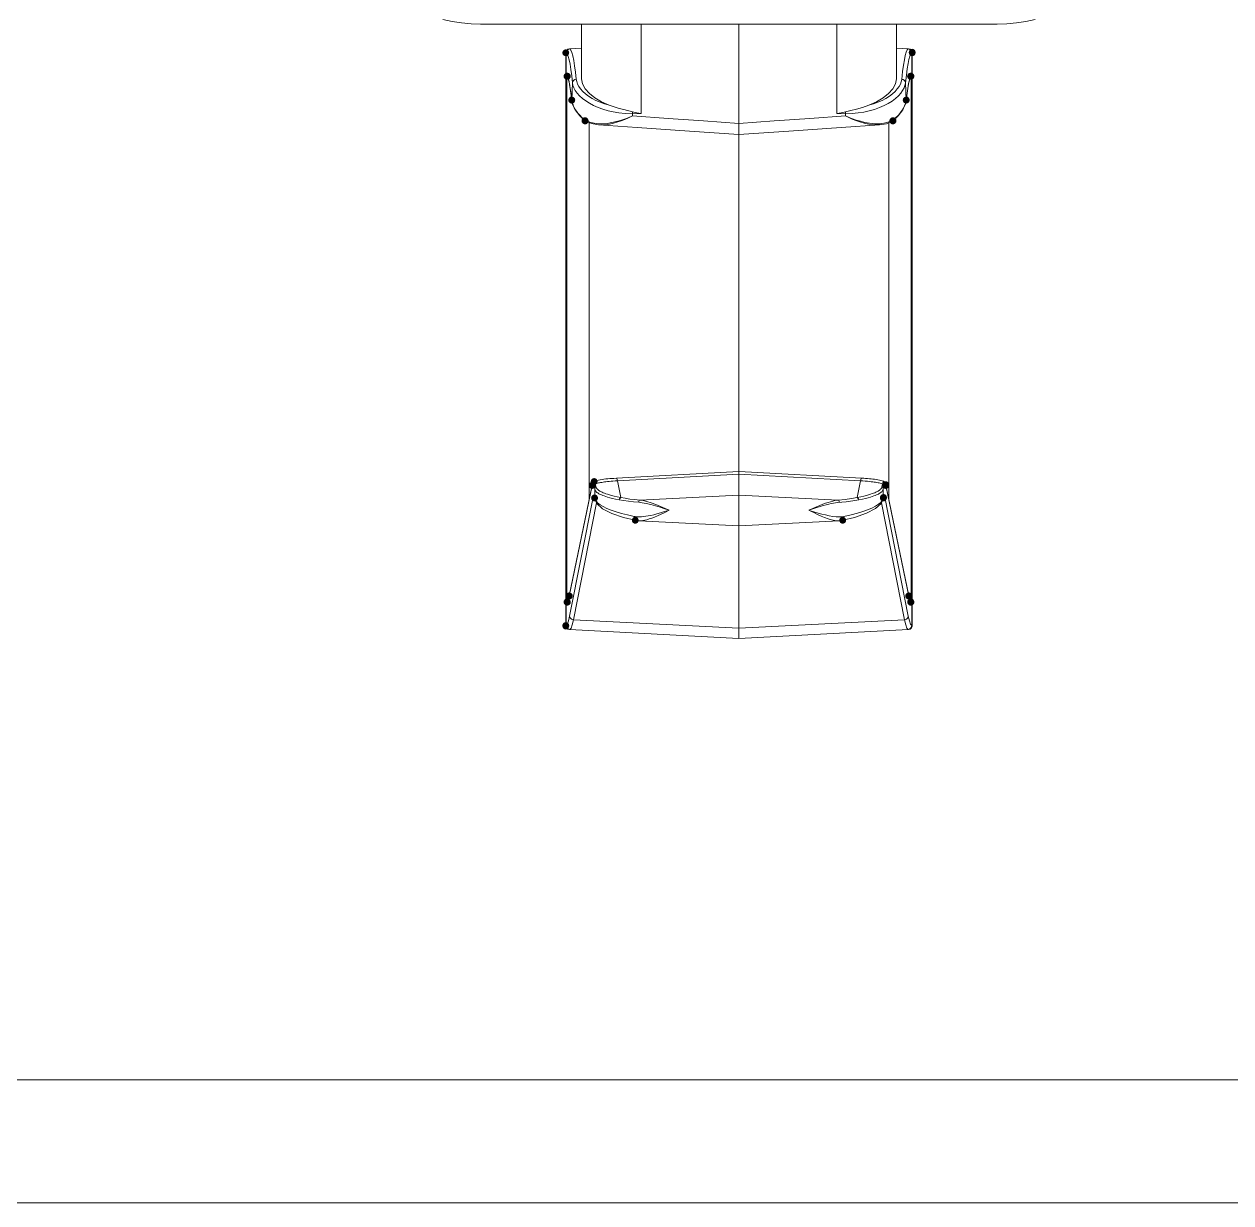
# Model space of a CAD drawing. Header units: millimetres. Extents: x 0 to 260, y 22 to 203.
# Drawn here: x 43.99 to 87.86, y 22.29 to 65.13 of the extents above; entities that cross this region are included whole.
import ezdxf

# ---------------------------------------------------------------- set-up
doc = ezdxf.new("R2010")
doc.units = ezdxf.units.MM

msp = doc.modelspace()

# ---------------------------------------------------------------- hatches: boundary and pattern name
h = msp.add_hatch(color=7)
edge = h.paths.add_edge_path()
edge.add_arc((63.682774, 64.086528), 0.125148, 0, 360)
h = msp.add_hatch(color=7)
edge = h.paths.add_edge_path()
edge.add_ellipse((76.276623, 64.097641), major_axis=(0, 0.135997), ratio=0.926071, start_angle=0, end_angle=360)
h = msp.add_hatch(color=7)
edge = h.paths.add_edge_path()
edge.add_arc((63.734456, 63.234111), 0.130725, 0, 360)
h = msp.add_hatch(color=7)
edge = h.paths.add_edge_path()
edge.add_arc((63.740418, 63.237992), 0.12612, 0, 360)
h = msp.add_hatch(color=7)
edge = h.paths.add_edge_path()
edge.add_arc((76.218239, 63.235311), 0.126737, 0, 360)
h = msp.add_hatch(color=7)
edge = h.paths.add_edge_path()
edge.add_arc((76.218097, 63.238168), 0.125148, 0, 360)
h = msp.add_hatch(color=7)
edge = h.paths.add_edge_path()
edge.add_arc((76.225647, 63.234111), 0.130816, 0, 360)
h = msp.add_hatch(color=7)
edge = h.paths.add_edge_path()
edge.add_arc((63.901002, 62.370617), 0.126647, 0, 360)
h = msp.add_hatch(color=7)
edge = h.paths.add_edge_path()
edge.add_arc((63.901179, 62.365996), 0.125943, 0, 360)
h = msp.add_hatch(color=7)
edge = h.paths.add_edge_path()
edge.add_arc((76.059277, 62.370441), 0.126735, 0, 360)
h = msp.add_hatch(color=7)
edge = h.paths.add_edge_path()
edge.add_arc((76.059101, 62.365855), 0.125765, 0, 360)
h = msp.add_hatch(color=7)
edge = h.paths.add_edge_path()
edge.add_arc((64.383744, 61.617507), 0.128877, 0, 360)
h = msp.add_hatch(color=7)
edge = h.paths.add_edge_path()
edge.add_arc((64.389635, 61.61211), 0.126606, 0, 360)
h = msp.add_hatch(color=7)
edge = h.paths.add_edge_path()
edge.add_arc((75.570609, 61.61211), 0.126606, 0, 360)
h = msp.add_hatch(color=7)
edge = h.paths.add_edge_path()
edge.add_arc((75.576359, 61.617331), 0.128701, 0, 360)
h = msp.add_hatch(color=7)
edge = h.paths.add_edge_path()
edge.add_arc((64.643282, 48.364881), 0.129912, 0, 360)
h = msp.add_hatch(color=7)
edge = h.paths.add_edge_path()
edge.add_arc((64.715425, 48.506592), 0.12506, 0, 360)
h = msp.add_hatch(color=7)
edge = h.paths.add_edge_path()
edge.add_arc((75.313681, 48.383825), 0.131139, 0, 360)
h = msp.add_hatch(color=7)
edge = h.paths.add_edge_path()
edge.add_arc((75.316997, 48.364704), 0.129824, 0, 360)
h = msp.add_hatch(color=7)
edge = h.paths.add_edge_path()
edge.add_arc((64.730418, 47.907434), 0.126912, 0, 360)
h = msp.add_hatch(color=7)
edge = h.paths.add_edge_path()
edge.add_arc((75.231801, 47.916606), 0.129376, 0, 360)
h = msp.add_hatch(color=7)
edge = h.paths.add_edge_path()
edge.add_arc((75.229685, 47.907046), 0.126645, 0, 360)
h = msp.add_hatch(color=7)
edge = h.paths.add_edge_path()
edge.add_arc((75.234024, 47.92599), 0.126464, 0, 360)
h = msp.add_hatch(color=7)
edge = h.paths.add_edge_path()
edge.add_arc((66.210074, 47.096186), 0.12506, 0, 360)
h = msp.add_hatch(color=7)
edge = h.paths.add_edge_path()
edge.add_arc((73.750205, 47.096186), 0.12506, 0, 360)
h = msp.add_hatch(color=7)
edge = h.paths.add_edge_path()
edge.add_arc((63.80801, 44.346001), 0.129736, 0, 360)
h = msp.add_hatch(color=7)
edge = h.paths.add_edge_path()
edge.add_arc((76.152269, 44.346001), 0.129736, 0, 360)
h = msp.add_hatch(color=7)
edge = h.paths.add_edge_path()
edge.add_arc((63.734456, 44.124351), 0.130725, 0, 360)
h = msp.add_hatch(color=7)
edge = h.paths.add_edge_path()
edge.add_arc((63.740665, 44.121493), 0.12606, 0, 360)
h = msp.add_hatch(color=7)
edge = h.paths.add_edge_path()
edge.add_arc((76.226176, 44.124351), 0.130542, 0, 360)
h = msp.add_hatch(color=7)
edge = h.paths.add_edge_path()
edge.add_arc((76.225118, 44.117225), 0.126148, 0, 360)
h = msp.add_hatch(color=7)
edge = h.paths.add_edge_path()
edge.add_ellipse((63.683656, 43.260857), major_axis=(0, 0.135997), ratio=0.926071, start_angle=0, end_angle=360)

# ---------------------------------------------------------------- linework, layer by layer
at = {"color": 7, "lineweight": 0}
for points in [[(0.128058, 22.287794), (259.869517, 22.287794), (259.869517, 202.784781), (0.128058, 202.784781)], [(4.604456, 198.308031), (255.392767, 198.308031), (255.392767, 26.763839), (4.604456, 26.763839)]]:
    msp.add_lwpolyline(points, close=True, dxfattribs=at)
for points in [[(59.21121, 65.297297), (59.551437, 65.223919), (59.895202, 65.171179), (60.241547, 65.139341), (60.589513, 65.128669)], [(60.589583, 65.128846), (79.370767, 65.128846)], [(64.255332, 63.146869), (64.255332, 65.128775)], [(66.42541, 65.128846), (66.42541, 61.875176)], [(69.980069, 42.80221), (69.980069, 65.12881)], [(73.53487, 61.875282), (73.53487, 65.128951)], [(75.704947, 65.128846), (75.704947, 63.14694)], [(79.370696, 65.128846), (79.718662, 65.139467), (80.065007, 65.171223), (80.408772, 65.223947), (80.748999, 65.297473)], [(63.822474, 64.233813), (63.762855, 64.217938), (63.709938, 64.172077), (63.684891, 64.110694), (63.682774, 64.086705)], [(63.682774, 43.271793), (63.682774, 64.086387)], [(63.698437, 64.087375), (63.684326, 64.090197)], [(63.928413, 62.994963), (63.899133, 63.254608), (63.868794, 63.481444), (63.837397, 63.675472), (63.804941, 63.833869), (63.772133, 63.956636), (63.737208, 64.042713), (63.698402, 64.087516)], [(63.698437, 64.087375), (63.716429, 64.156519), (63.765818, 64.208731), (63.833904, 64.23025)], [(63.698437, 63.312922), (63.698437, 64.087269)], [(63.833834, 64.230356), (63.822545, 64.233884)], [(63.822792, 64.233813), (64.255297, 64.256391)], [(64.063774, 63.123092), (64.034494, 63.386617), (64.004155, 63.615923), (63.972757, 63.81242), (63.940302, 63.973287), (63.907494, 64.097817), (63.872569, 64.184953), (63.833763, 64.230462)], [(75.704947, 64.256532), (76.137453, 64.233954)], [(76.126269, 64.230356), (76.090639, 64.190139), (76.056772, 64.109353), (76.023258, 63.98835), (75.990803, 63.8296), (75.959053, 63.635925), (75.928008, 63.403445), (75.896611, 63.122281)], [(76.261842, 64.087375), (76.226211, 64.047864), (76.191992, 63.968136), (76.158831, 63.848544), (76.126022, 63.692264), (76.094625, 63.500706), (76.063581, 63.2714), (76.031831, 62.994822)], [(76.137805, 64.233813), (76.126164, 64.230285)], [(76.261842, 64.087375), (76.24385, 64.156519), (76.194461, 64.208731), (76.126375, 64.23025)], [(76.275777, 64.108753), (76.251435, 64.170489), (76.198518, 64.217409), (76.137841, 64.233637)], [(76.261842, 63.312922), (76.261842, 64.087269)], [(76.277505, 64.086352), (76.261983, 64.08741)], [(76.277505, 64.086705), (76.277505, 43.271757)], [(63.682774, 63.312922), (63.688066, 63.283289), (63.703235, 63.257183), (63.726871, 63.23778)], [(63.682774, 63.312922), (63.698296, 63.312922)], [(63.698437, 63.312922), (63.711843, 63.301986), (63.727012, 63.280819), (63.743946, 63.247305), (63.76229, 63.198269)], [(63.698437, 63.312922), (63.703729, 63.283289), (63.718899, 63.257536), (63.741829, 63.238133)], [(63.726695, 63.237816), (63.741864, 63.238168)], [(63.726695, 44.15028), (63.726695, 63.237674)], [(63.738584, 63.237816), (63.774214, 63.146093), (63.815136, 62.972879)], [(63.762184, 63.198199), (63.78194, 63.130818), (63.802754, 63.042271), (63.824979, 62.928676), (63.848615, 62.784743), (63.873662, 62.603062), (63.901179, 62.373757)], [(76.144861, 62.971186), (76.185783, 63.145106), (76.19813, 63.184264)], [(76.172801, 63.108981), (76.204904, 63.217989)], [(76.198095, 63.184088), (76.218556, 63.232418)], [(76.204833, 63.217848), (76.234466, 63.283112), (76.261983, 63.313098)], [(76.218415, 63.238168), (76.231821, 63.242049)], [(76.261842, 63.312922), (76.25655, 63.283289), (76.241381, 63.257536), (76.21845, 63.238133)], [(76.277505, 63.312922), (76.272214, 63.283289), (76.256691, 63.257183), (76.233408, 63.23778)], [(76.233584, 63.237816), (76.233584, 44.120788)], [(76.261842, 63.312922), (76.275953, 63.316802)], [(63.815066, 62.972915), (63.859163, 62.705509)], [(63.901002, 62.373792), (63.928519, 62.995034)], [(63.928413, 62.994963), (63.939349, 63.041177), (63.968277, 63.080688), (64.011316, 63.11138), (64.06388, 63.123022)], [(63.928413, 62.994963), (63.945347, 62.904299), (63.979213, 62.810813), (64.030719, 62.714152), (64.099511, 62.617491), (64.185941, 62.521183), (64.289305, 62.428049)], [(64.063774, 63.123092), (64.079649, 63.039131), (64.111399, 62.951995), (64.159377, 62.862037), (64.224641, 62.771726), (64.30578, 62.681767), (64.402441, 62.594631)], [(65.261137, 62.181211), (64.978209, 62.303977), (64.738673, 62.445441), (64.541118, 62.60278), (64.389071, 62.775994), (64.290293, 62.959439), (64.255368, 63.146764)], [(75.704947, 63.146869), (75.670022, 62.959544), (75.571244, 62.775747), (75.418844, 62.603239), (75.221641, 62.445547), (74.982458, 62.303731), (74.699177, 62.181317)], [(75.557662, 62.594631), (75.655029, 62.682473), (75.736168, 62.772078), (75.800726, 62.862037), (75.848351, 62.950584), (75.879748, 63.036309), (75.896329, 63.122387)], [(75.67101, 62.427873), (75.774726, 62.522065), (75.861157, 62.61802), (75.929949, 62.714329), (75.980749, 62.809579), (76.014263, 62.902006), (76.031901, 62.994787)], [(75.89647, 63.122775), (75.948681, 63.111133), (75.992073, 63.080794), (76.021001, 63.04093), (76.031937, 62.995069)], [(76.031866, 62.994963), (76.059383, 62.373722)], [(76.058924, 62.364479), (76.100905, 62.703498), (76.145002, 62.971257)], [(76.059277, 62.373792), (76.100199, 62.704698), (76.137946, 62.943176), (76.172871, 63.108981)], [(63.859163, 62.705544), (63.901496, 62.364408)], [(63.901002, 62.373792), (63.905236, 62.342042)], [(63.901002, 62.367583), (63.932047, 62.223297), (64.025886, 62.017628), (64.189222, 61.798906)], [(63.905306, 62.342113), (63.911656, 62.308952), (63.920123, 62.273674)], [(64.28927, 62.427873), (64.410273, 62.336856), (64.546445, 62.251131), (64.696728, 62.171756), (64.860417, 62.099437), (65.035395, 62.03629), (65.218839, 61.982315), (65.409692, 61.93857), (65.615361, 61.905056), (65.846784, 61.88142), (66.110661, 61.872954)], [(64.402617, 62.594631), (64.514801, 62.510317), (64.640742, 62.430942), (64.779031, 62.357564), (64.930373, 62.290537), (65.091945, 62.23127), (65.260926, 62.181176)], [(73.849583, 61.872883), (74.091941, 61.880291), (74.309605, 61.900047), (74.513863, 61.931797), (74.711772, 61.974836), (74.902977, 62.028811), (75.083952, 62.093369), (75.251874, 62.166394), (75.406744, 62.24718), (75.546797, 62.334669), (75.670974, 62.427802)], [(74.699495, 62.181211), (74.869887, 62.232011), (75.031106, 62.291277), (75.181389, 62.3576), (75.319678, 62.43133), (75.44562, 62.510705), (75.557803, 62.594666)], [(76.027068, 62.219805), (76.059171, 62.367266)], [(76.043755, 62.288032), (76.05081, 62.319782), (76.055749, 62.347651)], [(76.05582, 62.347616), (76.059347, 62.373722)], [(63.920299, 62.273533), (63.931941, 62.234727), (63.947463, 62.190983)], [(63.947534, 62.190877), (63.967995, 62.142194)], [(63.96803, 62.142299), (63.994489, 62.088677), (64.028002, 62.029763), (64.070689, 61.965205), (64.123605, 61.895002), (64.189222, 61.819155), (64.270714, 61.737663), (64.370903, 61.650174)], [(65.261137, 62.181211), (65.447051, 62.117711), (65.625909, 62.065147), (65.796654, 62.020697)], [(65.796513, 62.020662), (66.107663, 61.946226)], [(66.107063, 61.791568), (66.110591, 61.872707)], [(66.107769, 61.946261), (66.260874, 61.909219), (66.425269, 61.875352)], [(66.107769, 61.946261), (66.108827, 61.907455), (66.110591, 61.872883)], [(66.110697, 61.872883), (66.425374, 61.875352)], [(73.53487, 61.875282), (73.699264, 61.909149), (73.85237, 61.94619)], [(73.53487, 61.875282), (73.849548, 61.872812)], [(73.849583, 61.872883), (73.851347, 61.907455), (73.852405, 61.946261)], [(73.849583, 61.872883), (73.853111, 61.791744)], [(73.852511, 61.946261), (74.042305, 61.991416), (74.248327, 62.041864), (74.468108, 62.1036), (74.699177, 62.181211)], [(75.572655, 61.61345), (75.768094, 61.795836), (75.932489, 62.014559), (76.027033, 62.219875)], [(75.589518, 61.650316), (75.684768, 61.732513), (75.762732, 61.810477), (75.826937, 61.882796), (75.879149, 61.950529), (75.921482, 62.012266), (75.955349, 62.069416)], [(75.955384, 62.069592), (75.982548, 62.121803), (76.004067, 62.169781)], [(76.004138, 62.169851), (76.021071, 62.213243), (76.033771, 62.252401)], [(76.033947, 62.252543), (76.043825, 62.288173)], [(64.189187, 61.7988), (64.387448, 61.613591)], [(64.370761, 61.650316), (64.576784, 61.557182), (64.791625, 61.514143)], [(64.379722, 61.621741), (64.370903, 61.650316)], [(64.391575, 61.610699), (64.613472, 61.512626), (64.868884, 61.468529)], [(64.53251, 47.836526), (64.53251, 61.548292)], [(64.791555, 61.514249), (64.993696, 61.506488), (65.184196, 61.521305), (65.361996, 61.54988), (65.526391, 61.587627), (65.678085, 61.631019), (65.817432, 61.677585), (65.956074, 61.729091), (66.107063, 61.791532)], [(64.868037, 61.468423), (66.277031, 61.371409), (68.175681, 61.240176), (69.98014, 61.114587)], [(64.868742, 61.468423), (65.030315, 61.467012), (65.214817, 61.486768), (65.38662, 61.520987), (65.54537, 61.564379), (65.691773, 61.613415), (65.826887, 61.665626), (65.960943, 61.722776), (66.106992, 61.791568)], [(69.980069, 61.52321), (68.695252, 61.612462), (67.404439, 61.702068), (66.106922, 61.791674)], [(73.853216, 61.791568), (72.556052, 61.701962), (71.264886, 61.612357), (69.980069, 61.523104)], [(69.980069, 61.114622), (71.790172, 61.240211), (73.689175, 61.371797), (75.092172, 61.468459)], [(73.853216, 61.791568), (73.975983, 61.733359), (74.09875, 61.679737), (74.231394, 61.626821), (74.376033, 61.577079), (74.532666, 61.531218), (74.702705, 61.493823), (74.886855, 61.469834), (75.092172, 61.468423)], [(73.853216, 61.791568), (73.979864, 61.739004), (74.106864, 61.690321), (74.243741, 61.643401), (74.392966, 61.598598), (74.554891, 61.559087), (74.730222, 61.526984), (74.920369, 61.507934)], [(74.920334, 61.50804), (75.117537, 61.509451)], [(75.092066, 61.468423), (75.342538, 61.511109), (75.568669, 61.610593)], [(75.117537, 61.509416), (75.303098, 61.536227), (75.460789, 61.584911)], [(75.427769, 61.54868), (75.427769, 47.836561)], [(75.460684, 61.584875), (75.589448, 61.650492)], [(75.58024, 61.621388), (75.589412, 61.650316)], [(69.97954, 48.86766), (65.523957, 48.62636)], [(69.980069, 48.770152), (65.561527, 48.530969)], [(74.398893, 48.531074), (69.979999, 48.770258)], [(74.436288, 48.626501), (69.980704, 48.867801)], [(64.642577, 48.356061), (63.807199, 44.337217)], [(63.808857, 44.354574), (64.644235, 48.374124)], [(64.665648, 48.425629), (64.642718, 48.356132)], [(64.657217, 48.424253), (64.64875, 48.393562), (64.644164, 48.373806)], [(64.667377, 48.451135), (64.657146, 48.424324)], [(64.712321, 48.340892), (64.68939, 48.42062), (64.665754, 48.425559)], [(64.715425, 48.506592), (64.68297, 48.477664), (64.667447, 48.451206)], [(64.734017, 48.231672), (64.712144, 48.341033)], [(64.712321, 48.340892), (64.718671, 48.370525), (64.735251, 48.396278), (64.760299, 48.414622)], [(64.760404, 48.414622), (64.735004, 48.495761), (64.715602, 48.506697)], [(65.435621, 48.620962), (65.359421, 48.616023), (65.284632, 48.610379), (65.211254, 48.604029), (65.139993, 48.597326), (65.070849, 48.589212), (65.003821, 48.580393), (64.939263, 48.570162), (64.877527, 48.558521), (64.818966, 48.544762), (64.766402, 48.528887), (64.722657, 48.510896)], [(64.734017, 48.231672), (64.740014, 48.261305), (64.756594, 48.287058), (64.781994, 48.305755)], [(64.760404, 48.414622), (64.784746, 48.425206), (64.81191, 48.435084), (64.842249, 48.44355), (64.87541, 48.451664), (64.911393, 48.459778), (64.950199, 48.467186), (64.992532, 48.474595), (65.038393, 48.481297), (65.087782, 48.488353), (65.141052, 48.495056), (65.198907, 48.501406), (65.260643, 48.507756), (65.327671, 48.513753), (65.399991, 48.51975), (65.477602, 48.525395), (65.561563, 48.531039)], [(64.781924, 48.305755), (64.760404, 48.414764)], [(65.681613, 47.922321), (65.551791, 47.949132), (65.441724, 47.974885), (65.347885, 47.999227), (65.267805, 48.021804), (65.199366, 48.043324), (65.140452, 48.063079), (65.090357, 48.081777), (65.047319, 48.099416), (65.010277, 48.115291), (64.978174, 48.13046), (64.95101, 48.144218), (64.927374, 48.157271), (64.906913, 48.169266), (64.889274, 48.180554), (64.874105, 48.191138), (64.860699, 48.201016), (64.84941, 48.209835), (64.83918, 48.218654), (64.823305, 48.234177), (64.811663, 48.247229), (64.802491, 48.258518), (64.795788, 48.269454), (64.790144, 48.280391), (64.784852, 48.293443), (64.78203, 48.305791)], [(65.524345, 48.626148), (65.435797, 48.620856)], [(65.561386, 48.531074), (65.53775, 48.61433), (65.524698, 48.626677)], [(65.681613, 47.922321), (65.561316, 48.531216)], [(75.178356, 48.305755), (75.175181, 48.293408), (75.170242, 48.280708), (75.16495, 48.270125), (75.157894, 48.259189), (75.149075, 48.247547), (75.137433, 48.234494), (75.121558, 48.219325), (75.100392, 48.201686), (75.086986, 48.191808), (75.071817, 48.181225), (75.054178, 48.169936), (75.034069, 48.157941), (75.010433, 48.144889), (74.983269, 48.13113), (74.951519, 48.115961), (74.914478, 48.099733), (74.871439, 48.082447), (74.820992, 48.06375), (74.762431, 48.043994), (74.693639, 48.022122), (74.613558, 47.999544), (74.519367, 47.975203), (74.408947, 47.94945), (74.278419, 47.922286)], [(74.398893, 48.531074), (74.278596, 47.92218)], [(75.199875, 48.414622), (75.173769, 48.425911), (75.144136, 48.436142), (75.111681, 48.445314), (75.075697, 48.453781), (75.036539, 48.462247), (74.9935, 48.470009), (74.946933, 48.47777), (74.896133, 48.484825), (74.8411, 48.492234), (74.781128, 48.498936), (74.716569, 48.505992), (74.646367, 48.512342), (74.570519, 48.518692), (74.487969, 48.524689), (74.398717, 48.531039)], [(74.435758, 48.626501), (74.422353, 48.614506), (74.399069, 48.530898)], [(75.244854, 48.506592), (75.228274, 48.515058), (75.186646, 48.531286), (75.137962, 48.54575), (75.08434, 48.558097), (75.028249, 48.569033), (74.970393, 48.578206), (74.910421, 48.586672), (74.848685, 48.594081), (74.784832, 48.600783), (74.719568, 48.606781), (74.652187, 48.612425), (74.583396, 48.617011), (74.513193, 48.621597), (74.435935, 48.626183)], [(75.226227, 48.231672), (75.22023, 48.261305), (75.20365, 48.287058), (75.17825, 48.305755)], [(75.199875, 48.414622), (75.178356, 48.305614)], [(75.247782, 48.340539), (75.241785, 48.370525), (75.225204, 48.396278), (75.199804, 48.414622)], [(75.244854, 48.506592), (75.225099, 48.496008), (75.200051, 48.414517)], [(75.247959, 48.340892), (75.226086, 48.231531)], [(75.291527, 48.453887), (75.274241, 48.481403), (75.24496, 48.506451)], [(75.270854, 48.420479), (75.247923, 48.340751)], [(75.317703, 48.356061), (75.294772, 48.425559), (75.270783, 48.42062)], [(75.302569, 48.425982), (75.291632, 48.453851)], [(75.311494, 48.393597), (75.302674, 48.426052)], [(76.151422, 44.354574), (75.316045, 48.374124)], [(76.152975, 44.337358), (75.317597, 48.356202)], [(63.82452, 43.61561), (64.678242, 47.934316)], [(64.678207, 47.934386), (64.694788, 47.989419), (64.712074, 47.988361), (64.728654, 47.931564)], [(64.678207, 47.934386), (64.696904, 47.867711)], [(64.696834, 47.867535), (64.74587, 47.81744)], [(64.726467, 47.925743), (64.729995, 47.910574)], [(64.72869, 47.931599), (64.731159, 47.904435)], [(64.72869, 47.931599), (64.733981, 47.904082)], [(64.731089, 47.9044), (64.73638, 47.876178)], [(64.77314, 47.814124), (64.733981, 47.904082)], [(64.736451, 47.876848), (64.733981, 47.904012)], [(64.734017, 47.904047), (64.734017, 48.231778)], [(65.627179, 47.839277), (65.494535, 47.866441), (65.381999, 47.892194), (65.286396, 47.916536), (65.204904, 47.939466), (65.135407, 47.960986), (65.076141, 47.981094), (65.025693, 47.999791), (64.982654, 48.01743), (64.945966, 48.034011), (64.914568, 48.04918), (64.887757, 48.063644), (64.865179, 48.076697), (64.845777, 48.089044), (64.828843, 48.100686), (64.814732, 48.111622), (64.802738, 48.121852), (64.792154, 48.131377), (64.775574, 48.149016), (64.763932, 48.164186), (64.755113, 48.176886), (64.748763, 48.18888), (64.743471, 48.200169), (64.739591, 48.210752), (64.736063, 48.222747)], [(64.736451, 47.876143), (64.815826, 47.705045), (65.022906, 47.518073), (65.352754, 47.347329), (65.785965, 47.199162), (66.210004, 47.096151)], [(66.168058, 47.236063), (65.924642, 47.288626), (65.711564, 47.342601), (65.515772, 47.400457), (65.336561, 47.462899), (65.177811, 47.52781), (65.043403, 47.594838), (64.932983, 47.662571), (64.842672, 47.734185), (64.773175, 47.814265)], [(65.627179, 47.839277), (65.636704, 47.875966), (65.65646, 47.905599), (65.681507, 47.92218)], [(66.338768, 47.749037), (66.147915, 47.765264), (65.962706, 47.786078), (65.787729, 47.811478), (65.627215, 47.839348)], [(66.371823, 47.831693), (66.186967, 47.848273), (66.007051, 47.869087), (65.837364, 47.894134), (65.681437, 47.922356)], [(66.338768, 47.749037), (66.344412, 47.785373), (66.356406, 47.814653), (66.371929, 47.831587)], [(67.44275, 47.461346), (67.29282, 47.527316), (67.128425, 47.597871), (66.958386, 47.666663), (66.791522, 47.727694), (66.635242, 47.777082), (66.494836, 47.811655), (66.371717, 47.831763)], [(69.980069, 48.01429), (66.371858, 47.831551)], [(73.588457, 47.831693), (69.979893, 48.014431)], [(73.588457, 47.831693), (73.526721, 47.823226), (73.458987, 47.810173), (73.385962, 47.793593), (73.30694, 47.772073), (73.222273, 47.745968), (73.130198, 47.714218), (73.029657, 47.677529), (72.918884, 47.633431), (72.796823, 47.582984), (72.663121, 47.525481), (72.517423, 47.461276)], [(74.3331, 47.839277), (74.115436, 47.802588), (73.875194, 47.771897), (73.558047, 47.742969)], [(73.621512, 47.749037), (73.615868, 47.785373), (73.603873, 47.814653), (73.588351, 47.831587)], [(74.27849, 47.922321), (74.067529, 47.885632), (73.834696, 47.854941), (73.588457, 47.831657)], [(73.750205, 47.096186), (74.17883, 47.200608), (74.610983, 47.349128), (74.940125, 47.519872), (75.146147, 47.706492), (75.223758, 47.876178)], [(75.192467, 47.822732), (75.132847, 47.748649), (75.050297, 47.678799), (74.943053, 47.609654), (74.810408, 47.54051), (74.654128, 47.474187), (74.479503, 47.411746), (74.285475, 47.352832), (74.061108, 47.294624), (73.792292, 47.236062)], [(74.3331, 47.839277), (74.323222, 47.875966), (74.303819, 47.905599), (74.278419, 47.92218)], [(75.226227, 48.231672), (75.223405, 48.219325), (75.218819, 48.205919), (75.214586, 48.194983), (75.208941, 48.183694), (75.201533, 48.171347), (75.191655, 48.157589), (75.177544, 48.141361), (75.158494, 48.122664), (75.1465, 48.112433), (75.132036, 48.101497), (75.115808, 48.089855), (75.096405, 48.077508), (75.073475, 48.064102), (75.047016, 48.049639), (75.015619, 48.034469), (74.97893, 48.018241), (74.936244, 48.000602), (74.885444, 47.981552), (74.826177, 47.961444), (74.75668, 47.939925), (74.675189, 47.916641), (74.579586, 47.8923), (74.466344, 47.866547), (74.332994, 47.839383)], [(75.226227, 47.904047), (75.192361, 47.822908)], [(75.263446, 47.867535), (75.214409, 47.81744)], [(75.229156, 47.9044), (75.223511, 47.876178)], [(75.226227, 47.904047), (75.223758, 47.876883)], [(75.226227, 48.231672), (75.226227, 47.903941)], [(75.226227, 47.904047), (75.231519, 47.931564)], [(75.23159, 47.931599), (75.22912, 47.904435)], [(75.23159, 47.931599), (75.24817, 47.988396), (75.265456, 47.989455)], [(75.282037, 47.934386), (75.26334, 47.867711)], [(75.265351, 47.98949), (75.281931, 47.934457)], [(75.282037, 47.934386), (76.135759, 43.615681)], [(63.959916, 43.477462), (64.801644, 47.735137)], [(67.44275, 47.461346), (67.278003, 47.410194), (67.130189, 47.366449), (66.997897, 47.330113), (66.879364, 47.299774), (66.772472, 47.275785), (66.676164, 47.256382), (66.589028, 47.241919), (66.5093, 47.231335), (66.436275, 47.224632), (66.370659, 47.221457), (66.311392, 47.221457), (66.258475, 47.223927), (66.21085, 47.229219), (66.168164, 47.235921)], [(67.44275, 47.461346), (67.288234, 47.514263), (67.1189, 47.570355), (66.94357, 47.623977), (66.771414, 47.671602), (66.610547, 47.708996), (66.465556, 47.734396), (66.338909, 47.74886)], [(67.44275, 47.461346), (67.286117, 47.385146), (67.146064, 47.318824), (67.020122, 47.262027), (66.907234, 47.214049), (66.805986, 47.174891), (66.714617, 47.143141), (66.631714, 47.118094), (66.555867, 47.100102), (66.486722, 47.087402), (66.424281, 47.080699), (66.368189, 47.078582), (66.343142, 47.079641)], [(73.617032, 47.079641), (73.561293, 47.079288), (73.460398, 47.089166), (73.346098, 47.113507), (73.221215, 47.150902), (73.092098, 47.198174), (72.963687, 47.251091), (72.839157, 47.307535), (72.720976, 47.362569), (72.613026, 47.41478), (72.517423, 47.461346)], [(73.557941, 47.742828), (73.488091, 47.734008), (73.412597, 47.720956), (73.331458, 47.705081), (73.243969, 47.685325), (73.149072, 47.661336), (73.045355, 47.632408), (72.931055, 47.598542), (72.805466, 47.558678), (72.66753, 47.512817), (72.5176, 47.461311)], [(73.792221, 47.236063), (73.710024, 47.224774), (73.616185, 47.221246), (73.509999, 47.225832), (73.389702, 47.239238), (73.258468, 47.26111), (73.122649, 47.290037), (72.987535, 47.323551), (72.855949, 47.359535), (72.731771, 47.395518), (72.617824, 47.43009), (72.517635, 47.461488)], [(75.158706, 47.734537), (76.000434, 43.477568)], [(66.209898, 47.096186), (66.177089, 47.127231), (66.165448, 47.175914), (66.167917, 47.235886)], [(66.209898, 47.096186), (66.343248, 47.079606)], [(66.342719, 47.079641), (69.98021, 46.888788)], [(69.980069, 46.888788), (73.617561, 47.079641)], [(73.617032, 47.079641), (73.750382, 47.096221)], [(73.750382, 47.096186), (73.78319, 47.127231), (73.794832, 47.175914), (73.792362, 47.235886)], [(63.808857, 44.354574), (63.770404, 44.200057), (63.752765, 44.150315)], [(63.807128, 44.337358), (63.771498, 44.189897)], [(76.190016, 44.198858), (76.151564, 44.354433)], [(76.188817, 44.189897), (76.152834, 44.337358)], [(63.682774, 44.04554), (63.688066, 44.075526), (63.703588, 44.101279), (63.726871, 44.120682)], [(63.698437, 44.04554), (63.684326, 44.04166)], [(63.73495, 44.092389), (63.698261, 44.04547)], [(63.698437, 44.04554), (63.703729, 44.075174), (63.718899, 44.100926), (63.741829, 44.120329)], [(63.698437, 43.271087), (63.698437, 44.045434)], [(63.726695, 44.120647), (63.726695, 44.15028)], [(63.741829, 44.120294), (63.728424, 44.116766)], [(63.771462, 44.189897), (63.734774, 44.09253)], [(63.752871, 44.15028), (63.739466, 44.122763)], [(76.225153, 44.092389), (76.188817, 44.189756)], [(76.223954, 44.117542), (76.190087, 44.198681)], [(76.261842, 44.04554), (76.25655, 44.075174), (76.241381, 44.100926), (76.223036, 44.116449)], [(76.261842, 44.04554), (76.225153, 44.09246)], [(76.277505, 44.045893), (76.272214, 44.075526), (76.256691, 44.101279), (76.233408, 44.120682)], [(76.261842, 43.271087), (76.261842, 44.045434)], [(76.277505, 44.045893), (76.261983, 44.04554)], [(63.698437, 43.271087), (63.740771, 43.322946), (63.783104, 43.438657), (63.824379, 43.615751)], [(63.82452, 43.61561), (63.842865, 43.549288), (63.892254, 43.498841), (63.959987, 43.477321)], [(63.833834, 43.128459), (63.87652, 43.181023), (63.9185, 43.297792), (63.959775, 43.477356)], [(63.959916, 43.477462), (69.980069, 43.172662)], [(69.980069, 43.172556), (76.000222, 43.477356)], [(76.135759, 43.61561), (76.117062, 43.549288), (76.068026, 43.498841), (76.000293, 43.477321)], [(76.000363, 43.477462), (76.041638, 43.297898), (76.083971, 43.181129), (76.126305, 43.128565)], [(76.135759, 43.61561), (76.177387, 43.438516), (76.219367, 43.323157), (76.261701, 43.270946)], [(63.682774, 43.27211), (63.698296, 43.271052)], [(63.684467, 43.249744), (63.708809, 43.188008), (63.761373, 43.141089), (63.822404, 43.124861)], [(63.698437, 43.271087), (63.716429, 43.201943), (63.765818, 43.149732), (63.833904, 43.128565)], [(63.822474, 43.124684), (63.833763, 43.128565)], [(63.822792, 43.124684), (69.980175, 42.802246)], [(69.980069, 42.80221), (76.137452, 43.124649)], [(76.126269, 43.128459), (76.137911, 43.124579)], [(76.261842, 43.271087), (76.24385, 43.201943), (76.194461, 43.149732), (76.126375, 43.128565)], [(76.137805, 43.124684), (76.197425, 43.140912), (76.250341, 43.186773), (76.275389, 43.247804), (76.277505, 43.271793)], [(76.261842, 43.271087), (76.275953, 43.268265)]]:
    msp.add_lwpolyline(points, dxfattribs=at)

doc.saveas('drawing.dxf')
